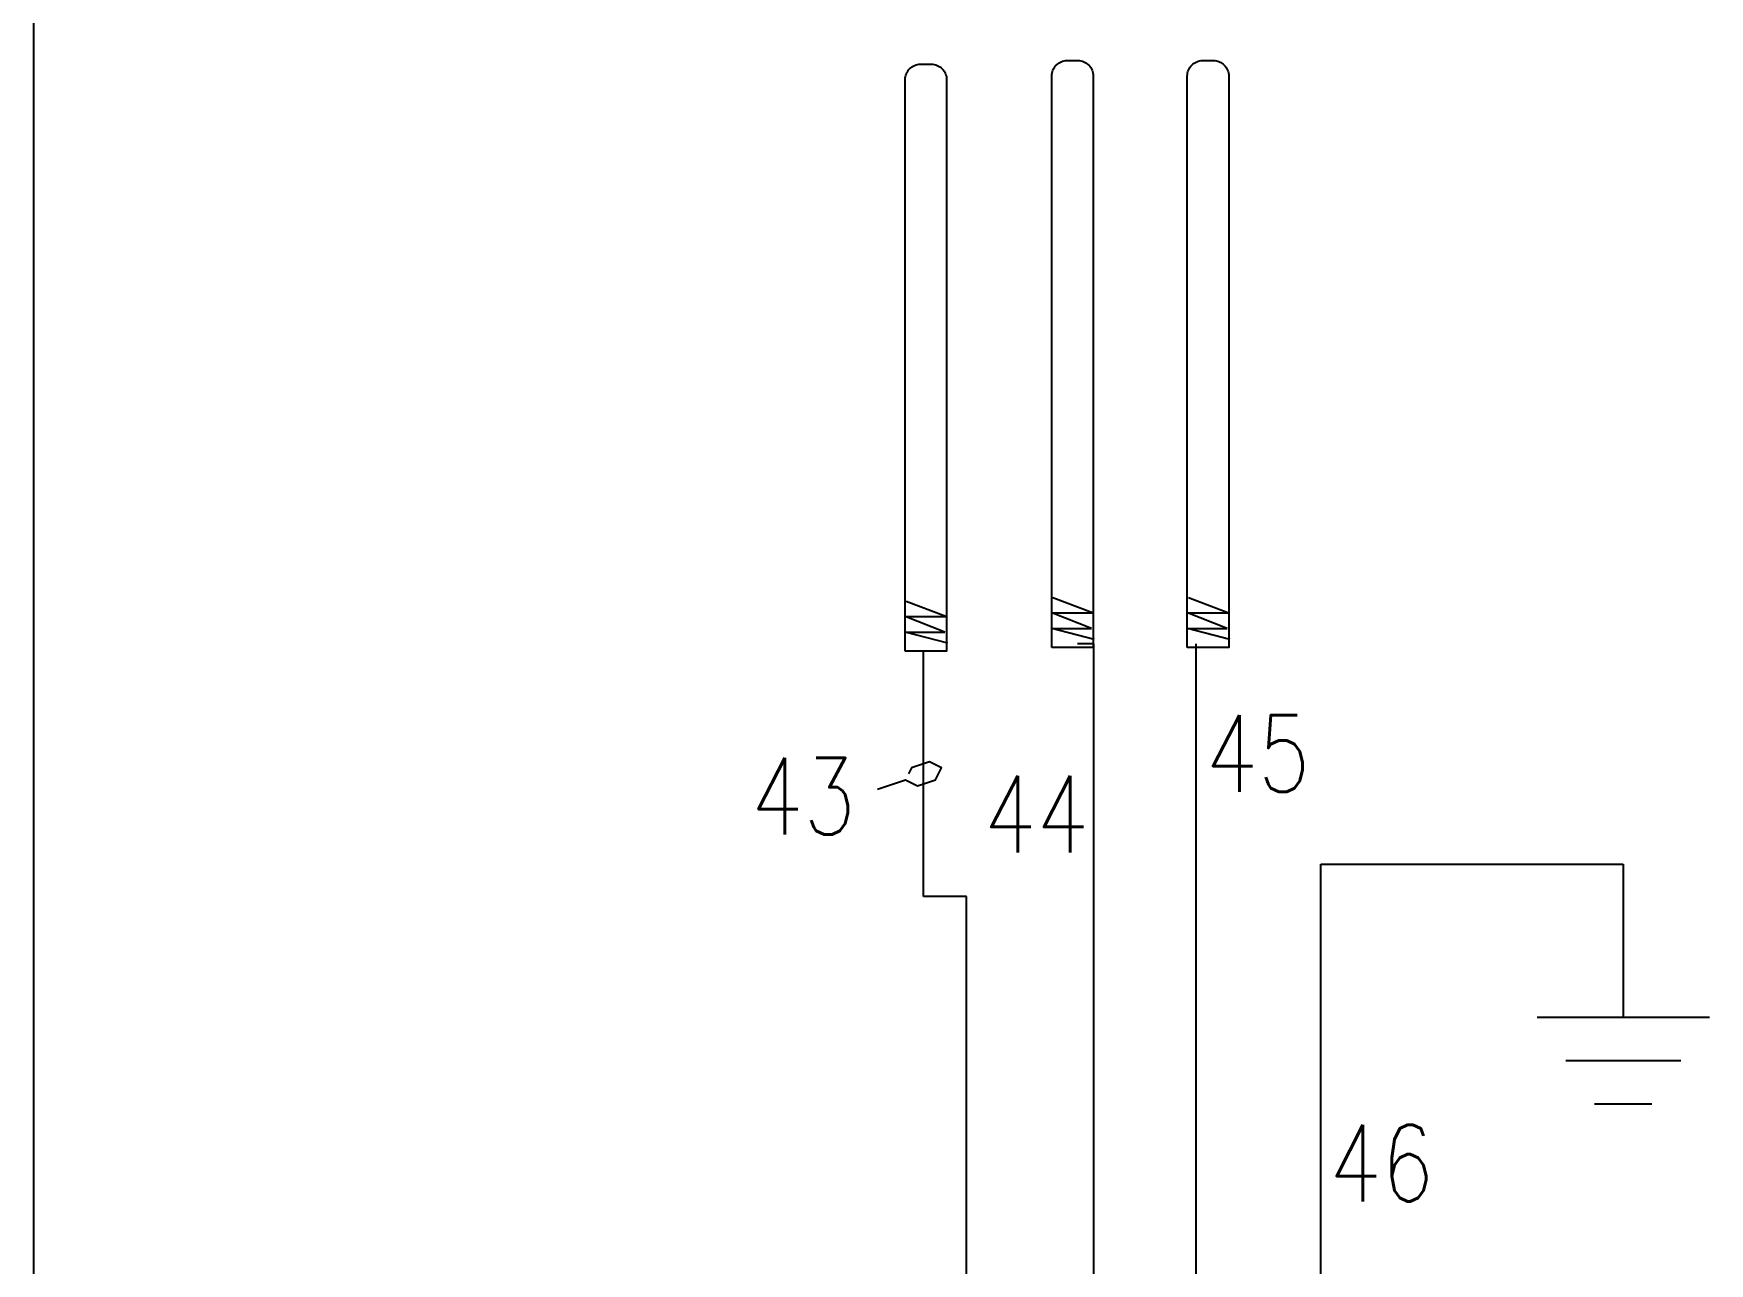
# Model space of a CAD drawing. Header units: inches. Extents: x 18.7 to 39.4, y 4.3 to 20.5.
# Drawn here: x 18.659 to 22.923, y 13.391 to 16.521 of the extents above; entities that cross this region are included whole.
import ezdxf
from ezdxf.enums import TextEntityAlignment as Align

# ---------------------------------------------------------------- set-up
doc = ezdxf.new("R2010")
doc.units = ezdxf.units.IN
doc.header["$MEASUREMENT"] = 0
for name, color, linetype in [('SYMS', 7, 'Continuous'), ('WIRENO', 250, 'Continuous'), ('WIRES', 7, 'Continuous')]:
    doc.layers.add(name, color=color, linetype=linetype)
doc.styles.add('WD', font='romans.shx')

# ---------------------------------------------------------------- blocks, each defined once
blk = doc.blocks.new('Nivel')
at = {"layer": 'WIRENO'}
for p, q in [((103.382, 60.008), (103.743, 61.39)), ((103.743, 61.39), (103.743, 60.098)), ((103.743, 60.098), (104.254, 61.39)), ((104.254, 61.39), (104.254, 60.068)), ((104.254, 60.068), (104.736, 61.36))]:
    blk.add_line(p, q, dxfattribs=at)
blk.add_lwpolyline([(103.12, 61.395), (121.771, 61.395, -0.414214), (122.271, 60.895), (122.271, 60.542, -0.414214), (121.771, 60.042), (103.12, 60.042)], format="xyb", close=True, dxfattribs=at)
blk = doc.blocks.new('VGND2')
for p, q in [((0.09375, 0), (-0.09375, 0)), ((-0.0625, -0.046875), (0.0625, -0.046875)), ((-0.03125, -0.09375), (0.03125, -0.09375))]:
    blk.add_line(p, q)
at = {"style": 'WD', "flags": 1}
blk.add_attdef('X2TERM01', (0, 0), '', height=0.01, dxfattribs=at)
blk = doc.blocks.new('WD_WNV')
at = {"style": 'WD', "flags": 1}
for tag, p in [('W01USER', (-0.0625, 0.0938)), ('W02USER', (-0.0625, 0.0859)), ('W03USER', (-0.0625, 0.0781)), ('W04USER', (-0.0625, 0.0703)), ('W05USER', (-0.0625, 0.0625)), ('W06USER', (-0.0625, 0.0547)), ('W07USER', (-0.0625, 0.0469)), ('W08USER', (-0.0625, 0.0391)), ('W09USER', (-0.0625, 0.0312)), ('W10USER', (-0.0625, 0.0234))]:
    blk.add_attdef(tag, text='', height=0.005, dxfattribs=at).set_placement(p, align=Align.CENTER)
at = {"linetype": 'Continuous', "style": 'WD', "width": 0.8}
blk.add_attdef('WIRENO', text='', height=0.125, dxfattribs=at).set_placement((-0.05, 0), align=Align.MIDDLE_RIGHT)
blk = doc.blocks.new('WD_WNH')
at = {"linetype": 'Continuous', "style": 'WD', "width": 0.8}
blk.add_attdef('WIRENO', text='', height=0.125, dxfattribs=at).set_placement((0, 0.0625), align=Align.CENTER)
at = {"style": 'WD', "flags": 1}
for tag, p in [('W01USER', (0, 0.0781)), ('W02USER', (0, 0.0703)), ('W03USER', (0, 0.0625)), ('W04USER', (0, 0.0547)), ('W05USER', (0, 0.0469)), ('W06USER', (0, 0.0391)), ('W07USER', (0, 0.0312)), ('W08USER', (0, 0.0234)), ('W09USER', (0, 0.0156)), ('W10USER', (0, 0.0078))]:
    blk.add_attdef(tag, text='', height=0.005, dxfattribs=at).set_placement(p, align=Align.CENTER)

msp = doc.modelspace()

# ---------------------------------------------------------------- linework, layer by layer
at = {"color": 7, "linetype": 'Continuous'}
msp.add_line((18.6587, 20.5161), (18.6587, 4.3311), dxfattribs=at)
at = {"layer": 'WIRENO'}
msp.add_lwpolyline([(20.8063, 14.5982), (20.877, 14.6218), (20.9077, 14.6064), (20.9536, 14.6217), (20.9689, 14.6524), (20.9382, 14.6677), (20.8924, 14.6525), (20.8847, 14.6371)], dxfattribs=at)
at = {"layer": 'WIRES'}
for p, q in [((20.9233, 14.325), (20.9233, 14.9493)), ((21.3562, 14.968), (21.3148, 14.968)), ((21.3562, 13.0123), (21.3562, 14.968)), ((21.617, 13.0081), (21.617, 14.968)), ((21.9345, 12.9047), (21.9345, 14.4066)), ((21.9345, 14.4066), (22.7037, 14.4066)), ((22.7037, 14.4066), (22.7037, 14.0166)), ((21.0327, 14.325), (20.9233, 14.325)), ((21.0327, 13.0155), (21.0327, 14.325))]:
    msp.add_line(p, q, dxfattribs=at)

# ---------------------------------------------------------------- block references
at = {"layer": 'SYMS', "xscale": 2.34, "yscale": 2.34, "zscale": 2.34}
msp.add_blockref('VGND2', (22.7037, 14.0166), dxfattribs=at)
at = {"layer": 'WIRENO', "xscale": 0.078, "yscale": 0.078, "zscale": 0.078, "rotation": 90}
for p in [(25.6654, 6.9059), (26.0384, 6.9152), (26.3833, 6.9152)]:
    msp.add_blockref('Nivel', p, dxfattribs=at)
at = {"layer": 'WIRENO'}
ref = msp.add_blockref('WD_WNV', (22.0801, 14.7464), dxfattribs=dict(at, xscale=1.56, yscale=1.56, zscale=1.56))
ref.add_attrib('WIRENO', '45', dxfattribs={"linetype": 'Continuous', "height": 0.195, "style": 'WD', "width": 0.8}).set_placement((21.9076, 14.6889), align=Align.MIDDLE_RIGHT)
ref = msp.add_blockref('WD_WNV', (20.9233, 14.6372), dxfattribs=dict(at, xscale=1.56, yscale=1.56, zscale=1.56))
ref.add_attrib('WIRENO', '43', dxfattribs={"linetype": 'Continuous', "height": 0.195, "style": 'WD', "width": 0.8}).set_placement((20.7508, 14.5797), align=Align.MIDDLE_RIGHT)
ref = msp.add_blockref('WD_WNH', (20.5673, 14.2057), dxfattribs=dict(at, xscale=1.56, yscale=1.56, zscale=1.56))
ref.add_attrib('WIRENO', '44', dxfattribs={"linetype": 'Continuous', "height": 0.195, "style": 'WD', "width": 0.8}).set_placement((21.2098, 14.3782), align=Align.BOTTOM_CENTER)
ref = msp.add_blockref('WD_WNV', (22.3944, 13.7032), dxfattribs=dict(at, xscale=1.56, yscale=1.56, zscale=1.56))
ref.add_attrib('WIRENO', '46', dxfattribs={"linetype": 'Continuous', "height": 0.195, "style": 'WD', "width": 0.8}).set_placement((22.2219, 13.6457), align=Align.MIDDLE_RIGHT)

doc.saveas('drawing.dxf')
